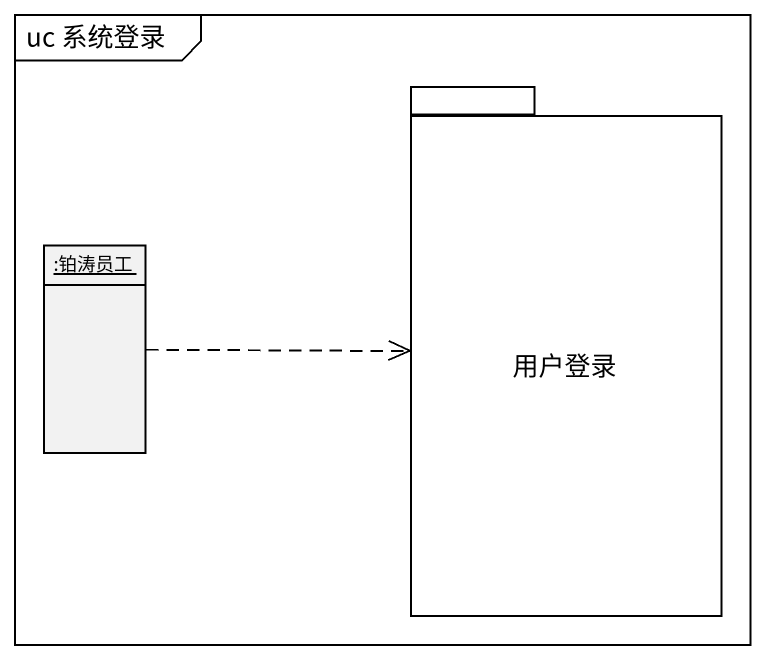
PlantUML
@startuml
mainframe uc 系统登录
hide circle
hide empty members
package 用户登录 {
}
object ":铂涛员工" as 铂涛员工
铂涛员工 .right.> 用户登录
@enduml
